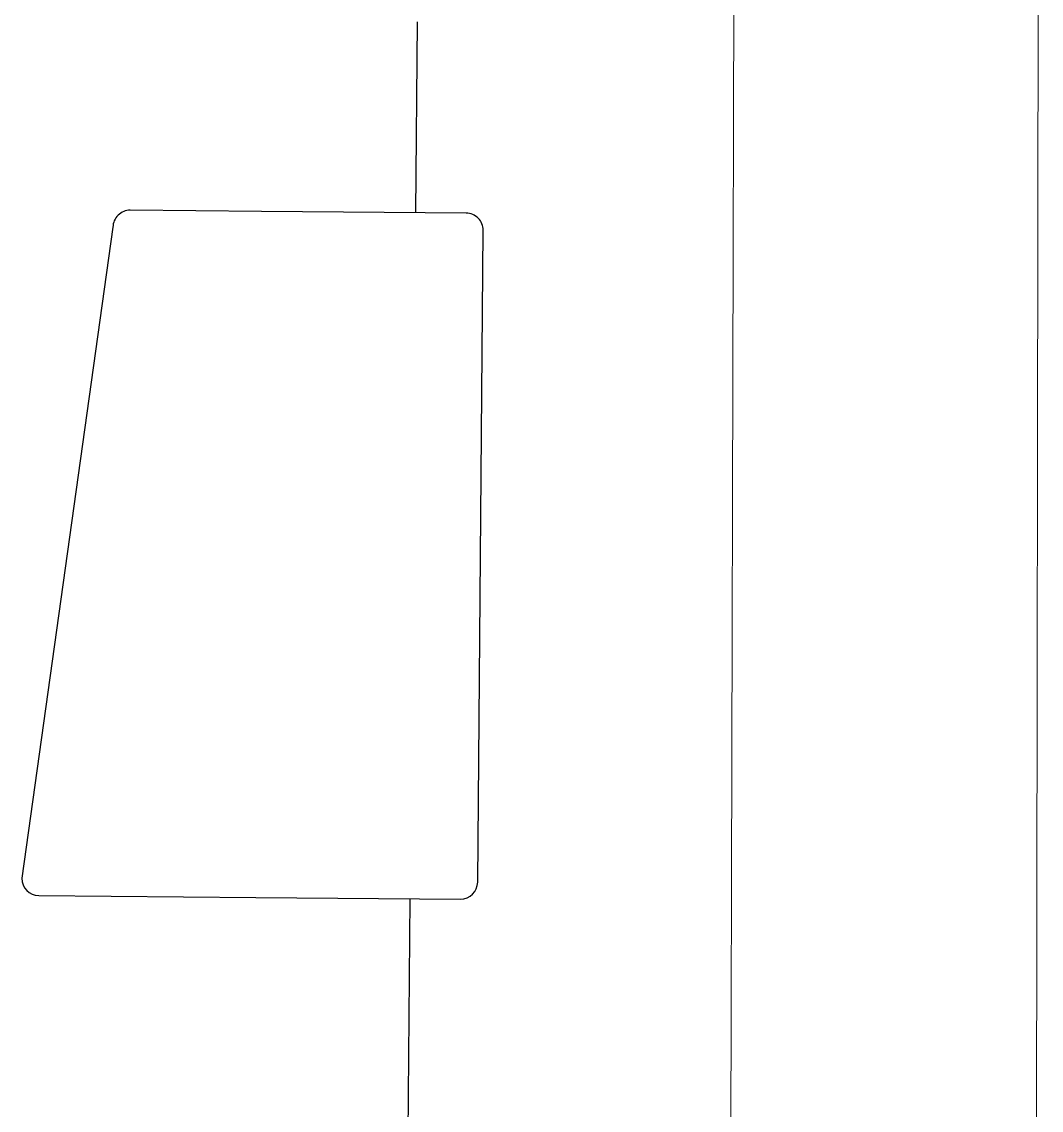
# Model space of a CAD drawing. Header units: inches. Extents: x 164.3 to 247.9, y 15.6 to 56.7.
# Drawn here: x 218.1841 to 218.5864, y 26.4766 to 26.9061 of the extents above; entities that cross this region are included whole.
import ezdxf

# ---------------------------------------------------------------- set-up
doc = ezdxf.new("R2010")
doc.units = ezdxf.units.IN
doc.header["$MEASUREMENT"] = 0
doc.layers.get('0').update_dxf_attribs({"lineweight": 0})
doc.layers.add('WALL 1 100', color=250, linetype='Continuous', lineweight=9)

msp = doc.modelspace()

# ---------------------------------------------------------------- linework, layer by layer
at = {"color": 7, "linetype": 'ByBlock', "lineweight": -2}
for p, q in [((218.3401290858289, 26.90608706420545), (218.3394973261025, 26.83078088413578)), ((218.2787461303316, 26.83129053897136), (218.2269164156618, 26.83172534958493)), ((218.3594858022303, 26.83061319651441), (218.2787461303316, 26.83129053897136)), ((218.2200924115964, 26.82501488905126), (218.184098922994, 26.56814392049728)), ((218.3640389356594, 26.5666343650654), (218.366196262764, 26.82378919244888)), ((218.1908093835277, 26.56131991643181), (218.2764752596953, 26.56060124698871)), ((218.2764752596953, 26.56060124698871), (218.3572149315939, 26.55992390453176)), ((218.3372264554661, 26.56009159215313), (218.3353893280072, 26.3411047757445))]:
    msp.add_line(p, q, dxfattribs=at)
for centre, radius, start, end in [((218.2268522128719, 26.82496567404516), 0.006759980429057365, 89.4558262052921, 179.5828631341264), ((218.3594290304644, 26.82384596421483), 0.006767470430656341, 359.519344669695, 89.51934466969506), ((218.1908661552935, 26.56808714873139), 0.006767470430644922, 179.5193446696951, 269.519344669695), ((218.3572717033599, 26.56669113683131), 0.006767470430650631, 269.519344669695, 359.519344669695)]:
    msp.add_arc(centre, radius, start, end, dxfattribs=at)
at = {"layer": 'WALL 1 100', "color": 0}
for p, q in [((218.4670460132211, 27.72239768777398), (218.4633180283832, 26.20441541708734)), ((218.5864364211497, 27.72239768777398), (218.584241164841, 26.2029679327984))]:
    msp.add_line(p, q, dxfattribs=at)

doc.saveas('drawing.dxf')
